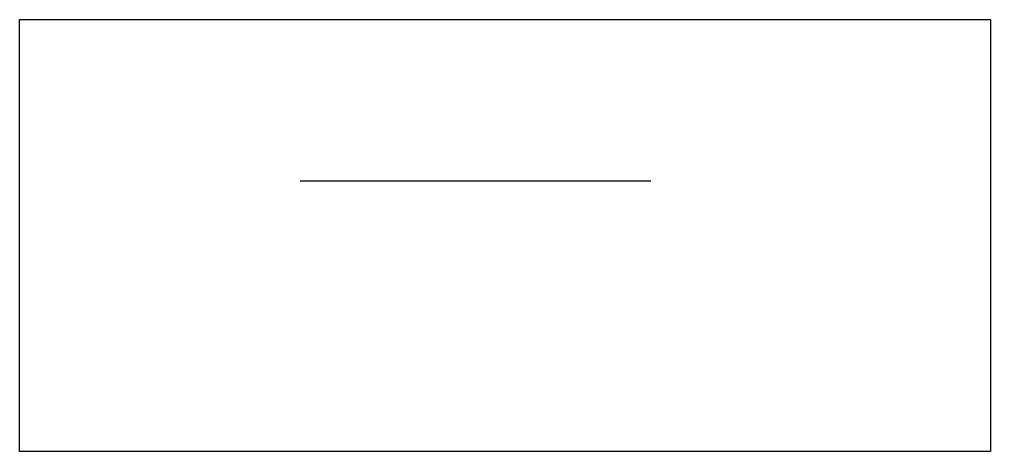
# Model space of a CAD drawing. Header units: millimetres. Extents: x 3295 to 5136, y 1314 to 2134.
import ezdxf

# ---------------------------------------------------------------- set-up
doc = ezdxf.new("R2010")
doc.units = ezdxf.units.MM
doc.layers.add('Border', color=7, linetype='Continuous')
doc.layers.add('Drawing', color=7, linetype='Continuous')

msp = doc.modelspace()

# ---------------------------------------------------------------- linework, layer by layer
at = {"layer": 'Border'}
msp.add_lwpolyline([(3295.3, 2133.8), (5136, 2133.8), (5136, 1313.6), (3295.3, 1313.6)], close=True, dxfattribs=at)
at = {"layer": 'Drawing'}
msp.add_line((3827.6, 1827.3), (4492.3, 1827.3), dxfattribs=at)

doc.saveas('drawing.dxf')
